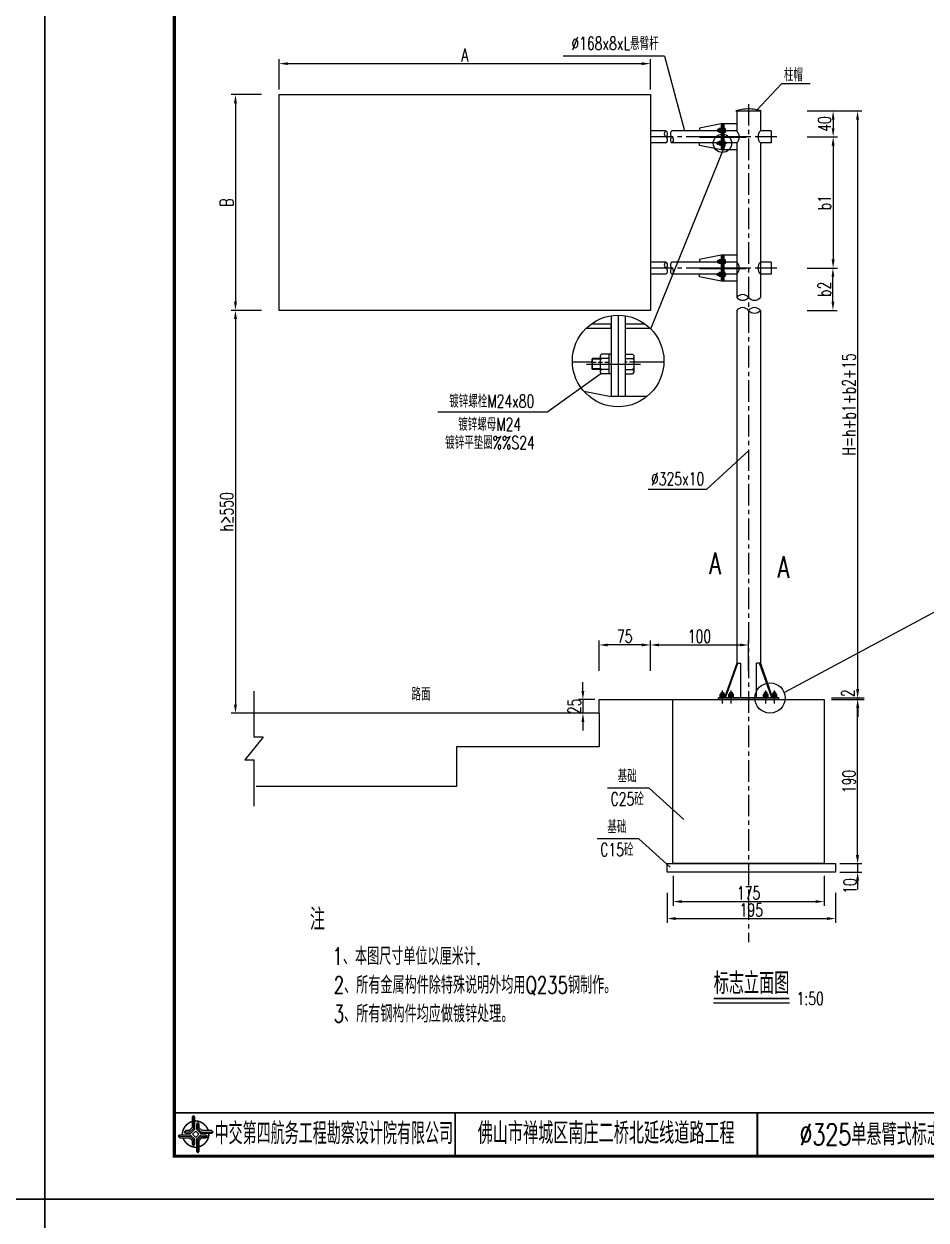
# Model space of a CAD drawing. Extents: x 4349 to 271026, y -15323 to -8945.
# Drawn here: x 4922.1 to 5131, y -11889.9 to -11612.7 of the extents above; entities that cross this region are included whole.
import ezdxf
from ezdxf.enums import TextEntityAlignment as Align

# ---------------------------------------------------------------- set-up
doc = ezdxf.new("R2010")
doc.units = 0
doc.header["$LTSCALE"] = 2
doc.header["$PDMODE"] = 32
doc.header["$PDSIZE"] = 0.3
doc.linetypes.add('CENTERX2', pattern=[4, 2.5, -0.5, 0.5, -0.5])
doc.linetypes.add('HIDDENX2', pattern=[0.75, 0.5, -0.25])
doc.layers.get('0').update_dxf_attribs({"linetype": 'CONTINUOUS'})
doc.layers.get('DEFPOINTS').update_dxf_attribs({"linetype": 'CONTINUOUS'})
for name, color, linetype in [('中线', 2, 'CENTERX2'), ('图框', 7, 'CONTINUOUS'), ('尺寸标注', 4, 'CONTINUOUS'), ('文字', 7, 'CONTINUOUS'), ('文字符号', 7, 'CONTINUOUS'), ('结构2', 7, 'CONTINUOUS'), ('结构3', 1, 'CONTINUOUS')]:
    doc.layers.add(name, color=color, linetype=linetype)
doc.styles.get("Standard").update_dxf_attribs({"font": 'simplex1.shx', "width": 0.7, "bigfont": 'hztxt.shx'})
doc.dimstyles.new('1：10', dxfattribs={"dimtxt": 3, "dimasz": 2, "dimexe": 1, "dimexo": 1, "dimgap": 0.5, "dimtad": 1, "dimrnd": 0.0095, "dimdsep": 46, "dimtxsty": 'Standard', "dimcen": 0.09, "dimclrd": 256, "dimclre": 256, "dimadec": 0, "dimazin": 0, "dimtfac": 1, "dimtix": 1, "dimtmove": 2, "dimatfit": 3, "dimfxl": 0, "dimtolj": 1, "dimtzin": 0, "dimarcsym": 0})
doc.dimstyles.new('比例：1：50（mm)', dxfattribs={"dimtxt": 3, "dimasz": 2, "dimexe": 1, "dimexo": 1, "dimgap": 0.5, "dimtad": 1, "dimlfac": 5, "dimrnd": 0.0095, "dimdsep": 46, "dimtxsty": 'Standard', "dimcen": 0.09, "dimclrd": 256, "dimclre": 256, "dimclrt": 256, "dimadec": 0, "dimazin": 0, "dimtfac": 1, "dimtix": 1, "dimtmove": 2, "dimatfit": 3, "dimfxl": 0, "dimtolj": 1, "dimtzin": 0, "dimarcsym": 0})

# ---------------------------------------------------------------- blocks, each defined once
blk = doc.blocks.new('series')
at = {"width": 0.75}
for tag, height, p in [('页码', 4, (-35, -19)), ('图名', 5, (-220, -282)), ('图号', 5, (-20, -282))]:
    blk.add_attdef(tag, text='', height=height, dxfattribs=at).set_placement(p, align=Align.MIDDLE_CENTER)
blk = doc.blocks.new('tb')
at = {"lineweight": -3}
h = blk.add_hatch(color=256, dxfattribs=at)
h.paths.add_polyline_path([(-1.23, -0.13), (-3.78, -0.14), (-4.14, -0.41), (-1.4, -0.44), (-0.56, -1.24), (-0.54, -2.62), (-0.27, -2.2), (-0.26, -1.06)])
h.paths.add_polyline_path([(0.13, -1.08), (0.14, -3.86), (0.41, -4.26), (0.44, -1.24), (1.25, -0.43), (2.66, -0.43), (2.26, -0.16), (1.07, -0.15)])
h.paths.add_polyline_path([(1.08, 0.3), (3.62, 0.3), (4.02, 0.56), (1.25, 0.57), (0.43, 1.39), (0.43, 2.8), (0.16, 2.41), (0.15, 1.24)])
h.paths.add_polyline_path([(-0.28, 1.21), (-0.28, 3.99), (-0.56, 4.39), (-0.57, 1.41), (-1.38, 0.6), (-2.74, 0.56), (-2.33, 0.3), (-1.2, 0.29)])
for p, q in [((-0.56, 4.39), (-0.57, 1.41)), ((0.43, 2.8), (0.43, 1.39)), ((-1.38, 0.6), (-2.74, 0.56)), ((-0.57, 1.41), (-1.38, 0.6)), ((0.43, 1.39), (1.25, 0.57)), ((1.25, 0.57), (4.02, 0.56)), ((-4.14, -0.41), (-1.4, -0.44)), ((-1.4, -0.44), (-0.56, -1.24)), ((-0.56, -1.24), (-0.54, -2.62)), ((0.41, -4.26), (0.44, -1.24)), ((0.44, -1.24), (1.25, -0.43)), ((1.25, -0.43), (2.66, -0.43))]:
    blk.add_line(p, q, dxfattribs=at)
at = {"lineweight": -3, "const_width": 0.35, "flags": 128}
for points in [[(-0.9, 3.02, 0.324167), (-3.16, -0.14)], [(2.88, 0.92, 0.324403), (-0.24, 3.15)], [(0.75, -2.86, 0.325418), (3.02, 0.26)], [(-2.98, -0.76, 0.322976), (0.14, -2.98)]]:
    blk.add_lwpolyline(points, format="xyb", dxfattribs=at)
at = {"lineweight": -3, "flags": 128}
for points in [[(-0.9, 3.99), (-0.9, 1.58), (-1.53, 0.91), (-2.34, 0.91), (-2.74, 0.56), (-2.33, 0.3), (-1.2, 0.29), (-0.28, 1.21), (-0.28, 3.99), (-0.56, 4.39)], [(3.62, 0.92), (1.43, 0.92), (0.77, 1.54), (0.77, 2.38), (0.43, 2.8), (0.16, 2.41), (0.15, 1.24), (1.08, 0.3), (3.62, 0.3), (4.02, 0.56)], [(-0.04, 0.77), (0.68, 0.04), (-0.04, -0.69), (-0.77, 0.05)], [(-3.73, -0.76), (-1.54, -0.76), (-0.89, -1.39), (-0.89, -2.21), (-0.54, -2.62), (-0.27, -2.2), (-0.26, -1.06), (-1.23, -0.13), (-3.78, -0.14), (-4.14, -0.41)], [(0.75, -3.85), (0.75, -1.43), (1.4, -0.78), (2.26, -0.78), (2.66, -0.43), (2.26, -0.16), (1.07, -0.15), (0.13, -1.08), (0.14, -3.86), (0.41, -4.26)]]:
    blk.add_lwpolyline(points, close=True, dxfattribs=at)
blk = doc.blocks.new('DIM')
at = {"color": 4}
blk.add_lwpolyline([(-1, -0.1, 0.2, 0, 0), (0, 0, 0, 0, 0)], format="xyseb", dxfattribs=at)
blk = doc.blocks.new('*D652')
at = {"layer": 'DEFPOINTS', "color": 0, "linetype": 'Continuous'}
for p in [(4982.22, -11679.1), (4971.08, -11772.44), (4982.22, -11772.44)]:
    blk.add_point(p, dxfattribs=at)
at = {"layer": '尺寸标注', "linetype": 'Continuous', "lineweight": -2}
for p, q in [((4977.08, -11679.1), (4970.08, -11679.1)), ((4971.08, -11681.1), (4971.08, -11770.44)), ((4977.08, -11772.44), (4970.08, -11772.44))]:
    blk.add_line(p, q, dxfattribs=at)
at = {"layer": '尺寸标注', "linetype": 'Continuous'}
for points in [[(4970.75, -11681.1), (4971.42, -11681.1), (4971.08, -11679.1)], [(4970.75, -11770.44), (4971.42, -11770.44), (4971.08, -11772.44)]]:
    blk.add_solid(points, dxfattribs=at)
at = {"layer": '尺寸标注', "linetype": 'Continuous', "insert": (4969.08, -11725.77), "char_height": 3, "attachment_point": 5, "rotation": 90}
blk.add_mtext('\\A1;h≥550', dxfattribs=at)
blk = doc.blocks.new('*D653')
at = {"layer": 'DEFPOINTS', "color": 0, "linetype": 'Continuous'}
for p in [(5092.63, -11632.9), (5096.45, -11638.9), (5109.48, -11638.9)]:
    blk.add_point(p, dxfattribs=at)
at = {"layer": '尺寸标注', "linetype": 'Continuous', "lineweight": -2}
for p, q in [((5103.48, -11632.9), (5110.48, -11632.9)), ((5109.48, -11634.9), (5109.48, -11636.9)), ((5103.48, -11638.9), (5110.48, -11638.9))]:
    blk.add_line(p, q, dxfattribs=at)
at = {"layer": '尺寸标注', "linetype": 'Continuous'}
for points in [[(5109.14, -11634.9), (5109.81, -11634.9), (5109.48, -11632.9)], [(5109.14, -11636.9), (5109.81, -11636.9), (5109.48, -11638.9)]]:
    blk.add_solid(points, dxfattribs=at)
at = {"layer": '尺寸标注', "linetype": 'Continuous', "insert": (5107.48, -11635.9), "char_height": 3, "attachment_point": 5, "rotation": 90}
blk.add_mtext('\\A1;40', dxfattribs=at)
blk = doc.blocks.new('*D654')
at = {"layer": 'DEFPOINTS', "color": 0, "linetype": 'Continuous'}
for p in [(5092.83, -11632.9), (5096.9, -11768.85), (5115.13, -11768.85)]:
    blk.add_point(p, dxfattribs=at)
at = {"layer": '尺寸标注', "linetype": 'Continuous', "lineweight": -2}
for p, q in [((5109.13, -11632.9), (5116.13, -11632.9)), ((5115.13, -11634.9), (5115.13, -11766.85)), ((5109.13, -11768.85), (5116.13, -11768.85))]:
    blk.add_line(p, q, dxfattribs=at)
at = {"layer": '尺寸标注', "linetype": 'Continuous'}
for points in [[(5114.8, -11634.9), (5115.47, -11634.9), (5115.13, -11632.9)], [(5114.8, -11766.85), (5115.47, -11766.85), (5115.13, -11768.85)]]:
    blk.add_solid(points, dxfattribs=at)
at = {"layer": '尺寸标注', "linetype": 'Continuous', "insert": (5113.13, -11700.87), "char_height": 3, "attachment_point": 5, "rotation": 90}
blk.add_mtext('\\A1;H=h+b1+b2+15', dxfattribs=at)
blk = doc.blocks.new('*D655')
at = {"layer": 'DEFPOINTS', "color": 0, "linetype": 'Continuous'}
for p in [(5107.4, -11769.25), (5115.13, -11769.25), (5110.03, -11807.25)]:
    blk.add_point(p, dxfattribs=at)
at = {"layer": '尺寸标注', "linetype": 'Continuous', "lineweight": -2}
for p, q in [((5109.13, -11769.25), (5116.13, -11769.25)), ((5115.13, -11805.25), (5115.13, -11771.25)), ((5111.03, -11807.25), (5116.13, -11807.25))]:
    blk.add_line(p, q, dxfattribs=at)
at = {"layer": '尺寸标注', "linetype": 'Continuous'}
for points in [[(5114.8, -11771.25), (5115.47, -11771.25), (5115.13, -11769.25)], [(5114.8, -11805.25), (5115.47, -11805.25), (5115.13, -11807.25)]]:
    blk.add_solid(points, dxfattribs=at)
at = {"layer": '尺寸标注', "linetype": 'Continuous', "insert": (5113.13, -11788.25), "char_height": 3, "attachment_point": 5, "rotation": 90}
blk.add_mtext('\\A1;190', dxfattribs=at)
blk = doc.blocks.new('*D656')
at = {"layer": 'DEFPOINTS', "color": 0, "linetype": 'Continuous'}
for p in [(5110.03, -11807.25), (5110.03, -11809.25), (5115.15, -11809.25)]:
    blk.add_point(p, dxfattribs=at)
at = {"layer": '尺寸标注', "linetype": 'Continuous', "lineweight": -2}
for p, q in [((5115.15, -11805.25), (5115.15, -11803.25)), ((5111.03, -11807.25), (5116.15, -11807.25)), ((5115.15, -11807.25), (5115.15, -11809.25)), ((5111.03, -11809.25), (5116.15, -11809.25)), ((5115.15, -11811.25), (5115.15, -11813.25))]:
    blk.add_line(p, q, dxfattribs=at)
at = {"layer": '尺寸标注', "linetype": 'Continuous'}
for points in [[(5114.81, -11805.25), (5115.48, -11805.25), (5115.15, -11807.25)], [(5114.81, -11811.25), (5115.48, -11811.25), (5115.15, -11809.25)]]:
    blk.add_solid(points, dxfattribs=at)
at = {"layer": '尺寸标注', "linetype": 'Continuous', "insert": (5113.37, -11812.44), "char_height": 3, "attachment_point": 5, "rotation": 90}
blk.add_mtext('\\A1;10', dxfattribs=at)
blk = doc.blocks.new('*D657')
at = {"layer": 'DEFPOINTS', "color": 0, "linetype": 'Continuous'}
for p in [(5072.4, -11807.25), (5107.4, -11807.25), (5107.4, -11816.06)]:
    blk.add_point(p, dxfattribs=at)
at = {"layer": '尺寸标注', "linetype": 'Continuous', "lineweight": -2}
for p, q in [((5072.4, -11810.06), (5072.4, -11817.06)), ((5107.4, -11810.06), (5107.4, -11817.06)), ((5074.4, -11816.06), (5105.4, -11816.06))]:
    blk.add_line(p, q, dxfattribs=at)
at = {"layer": '尺寸标注', "linetype": 'Continuous'}
for points in [[(5074.4, -11815.72), (5074.4, -11816.39), (5072.4, -11816.06)], [(5105.4, -11815.72), (5105.4, -11816.39), (5107.4, -11816.06)]]:
    blk.add_solid(points, dxfattribs=at)
at = {"layer": '尺寸标注', "linetype": 'Continuous', "insert": (5089.9, -11814.06), "char_height": 3, "attachment_point": 5}
blk.add_mtext('\\A1;175', dxfattribs=at)
blk = doc.blocks.new('*D658')
at = {"layer": 'DEFPOINTS', "color": 0, "linetype": 'Continuous'}
for p in [(5071.03, -11809.25), (5110.03, -11809.25), (5110.03, -11820)]:
    blk.add_point(p, dxfattribs=at)
at = {"layer": '尺寸标注', "linetype": 'Continuous', "lineweight": -2}
for p, q in [((5071.03, -11814), (5071.03, -11821)), ((5110.03, -11814), (5110.03, -11821)), ((5073.03, -11820), (5108.03, -11820))]:
    blk.add_line(p, q, dxfattribs=at)
at = {"layer": '尺寸标注', "linetype": 'Continuous'}
for points in [[(5073.03, -11819.66), (5073.03, -11820.33), (5071.03, -11820)], [(5108.03, -11819.66), (5108.03, -11820.33), (5110.03, -11820)]]:
    blk.add_solid(points, dxfattribs=at)
at = {"layer": '尺寸标注', "linetype": 'Continuous', "insert": (5090.53, -11818), "char_height": 3, "attachment_point": 5}
blk.add_mtext('\\A1;195', dxfattribs=at)
blk = doc.blocks.new('*D598')
at = {"layer": 'DEFPOINTS', "color": 0, "linetype": 'Continuous'}
for p in [(4981.17, -11629.1), (4971.08, -11679.1), (4981.17, -11679.1)]:
    blk.add_point(p, dxfattribs=at)
at = {"layer": '尺寸标注', "linetype": 'Continuous', "lineweight": -2}
for p, q in [((4977.08, -11629.1), (4970.08, -11629.1)), ((4971.08, -11631.1), (4971.08, -11677.1)), ((4977.08, -11679.1), (4970.08, -11679.1))]:
    blk.add_line(p, q, dxfattribs=at)
at = {"layer": '尺寸标注', "linetype": 'Continuous'}
for points in [[(4970.75, -11631.1), (4971.42, -11631.1), (4971.08, -11629.1)], [(4970.75, -11677.1), (4971.42, -11677.1), (4971.08, -11679.1)]]:
    blk.add_solid(points, dxfattribs=at)
at = {"layer": '尺寸标注', "color": 0, "linetype": 'Continuous', "insert": (4969.08, -11654.1), "char_height": 3, "attachment_point": 5, "rotation": 90}
blk.add_mtext('\\A1;B', dxfattribs=at)
blk = doc.blocks.new('*D599')
at = {"layer": 'DEFPOINTS', "color": 0, "linetype": 'Continuous'}
for p in [(5067.17, -11621.93), (4981.17, -11629.1), (5067.17, -11629.1)]:
    blk.add_point(p, dxfattribs=at)
at = {"layer": '尺寸标注', "linetype": 'Continuous', "lineweight": -2}
for p, q in [((4981.17, -11627.93), (4981.17, -11620.93)), ((4983.17, -11621.93), (5065.17, -11621.93)), ((5067.17, -11627.93), (5067.17, -11620.93))]:
    blk.add_line(p, q, dxfattribs=at)
at = {"layer": '尺寸标注', "linetype": 'Continuous'}
for points in [[(4983.17, -11621.6), (4983.17, -11622.26), (4981.17, -11621.93)], [(5065.17, -11621.6), (5065.17, -11622.26), (5067.17, -11621.93)]]:
    blk.add_solid(points, dxfattribs=at)
at = {"layer": '尺寸标注', "color": 0, "linetype": 'Continuous', "insert": (5024.17, -11619.93), "char_height": 3, "attachment_point": 5}
blk.add_mtext('\\A1;A', dxfattribs=at)
blk = doc.blocks.new('*D600')
at = {"layer": 'DEFPOINTS', "color": 0, "linetype": 'Continuous'}
for p in [(5095.13, -11669.3), (5109.43, -11669.3), (5067.17, -11679.1)]:
    blk.add_point(p, dxfattribs=at)
at = {"layer": '尺寸标注', "linetype": 'Continuous', "lineweight": -2}
for p, q in [((5103.43, -11669.3), (5110.43, -11669.3)), ((5109.43, -11677.1), (5109.43, -11671.3)), ((5103.43, -11679.1), (5110.43, -11679.1))]:
    blk.add_line(p, q, dxfattribs=at)
at = {"layer": '尺寸标注', "linetype": 'Continuous'}
for points in [[(5109.1, -11671.3), (5109.76, -11671.3), (5109.43, -11669.3)], [(5109.1, -11677.1), (5109.76, -11677.1), (5109.43, -11679.1)]]:
    blk.add_solid(points, dxfattribs=at)
at = {"layer": '尺寸标注', "color": 0, "linetype": 'Continuous', "insert": (5107.43, -11674.2), "char_height": 3, "attachment_point": 5, "rotation": 90}
blk.add_mtext('\\A1;b2', dxfattribs=at)
blk = doc.blocks.new('*D601')
at = {"layer": 'DEFPOINTS', "color": 0, "linetype": 'Continuous'}
for p in [(5096.45, -11638.9), (5096.45, -11669.3), (5109.48, -11669.3)]:
    blk.add_point(p, dxfattribs=at)
at = {"layer": '尺寸标注', "linetype": 'Continuous', "lineweight": -2}
for p, q in [((5103.48, -11638.9), (5110.48, -11638.9)), ((5109.48, -11640.9), (5109.48, -11667.3)), ((5103.48, -11669.3), (5110.48, -11669.3))]:
    blk.add_line(p, q, dxfattribs=at)
at = {"layer": '尺寸标注', "linetype": 'Continuous'}
for points in [[(5109.14, -11640.9), (5109.81, -11640.9), (5109.48, -11638.9)], [(5109.14, -11667.3), (5109.81, -11667.3), (5109.48, -11669.3)]]:
    blk.add_solid(points, dxfattribs=at)
at = {"layer": '尺寸标注', "color": 0, "linetype": 'Continuous', "insert": (5107.48, -11654.1), "char_height": 3, "attachment_point": 5, "rotation": 90}
blk.add_mtext('\\A1;b1', dxfattribs=at)
blk = doc.blocks.new('*D602')
at = {"layer": 'DEFPOINTS', "color": 0, "linetype": 'Continuous'}
for p in [(5089.9, -11756.61), (5067.17, -11769.25), (5089.9, -11769.25)]:
    blk.add_point(p, dxfattribs=at)
at = {"layer": '尺寸标注', "linetype": 'Continuous', "lineweight": -2}
for p, q in [((5067.17, -11762.61), (5067.17, -11755.61)), ((5089.9, -11762.61), (5089.9, -11755.61)), ((5069.17, -11756.61), (5087.9, -11756.61))]:
    blk.add_line(p, q, dxfattribs=at)
at = {"layer": '尺寸标注', "linetype": 'Continuous'}
for points in [[(5069.17, -11756.28), (5069.17, -11756.94), (5067.17, -11756.61)], [(5087.9, -11756.28), (5087.9, -11756.94), (5089.9, -11756.61)]]:
    blk.add_solid(points, dxfattribs=at)
at = {"layer": '尺寸标注', "color": 0, "linetype": 'Continuous', "insert": (5078.53, -11754.61), "char_height": 3, "attachment_point": 5}
blk.add_mtext('\\A1;100', dxfattribs=at)
blk = doc.blocks.new('*D603')
at = {"layer": 'DEFPOINTS', "color": 0, "linetype": 'Continuous'}
for p in [(5055.28, -11756.61), (5055.28, -11769.25), (5067.17, -11769.25)]:
    blk.add_point(p, dxfattribs=at)
at = {"layer": '尺寸标注', "linetype": 'Continuous', "lineweight": -2}
for p, q in [((5055.28, -11762.61), (5055.28, -11755.61)), ((5067.17, -11762.61), (5067.17, -11755.61)), ((5065.17, -11756.61), (5057.28, -11756.61))]:
    blk.add_line(p, q, dxfattribs=at)
at = {"layer": '尺寸标注', "linetype": 'Continuous'}
for points in [[(5057.28, -11756.28), (5057.28, -11756.94), (5055.28, -11756.61)], [(5065.17, -11756.28), (5065.17, -11756.94), (5067.17, -11756.61)]]:
    blk.add_solid(points, dxfattribs=at)
at = {"layer": '尺寸标注', "color": 0, "linetype": 'Continuous', "insert": (5061.22, -11754.61), "char_height": 3, "attachment_point": 5}
blk.add_mtext('\\A1;75', dxfattribs=at)
blk = doc.blocks.new('*D669')
at = {"layer": 'DEFPOINTS', "color": 0, "linetype": 'Continuous'}
for p in [(5109.13, -11768.85), (5109.13, -11769.25), (5115.17, -11768.85)]:
    blk.add_point(p, dxfattribs=at)
at = {"layer": '尺寸标注', "linetype": 'Continuous', "lineweight": -2}
for p, q in [((5115.17, -11766.85), (5115.17, -11764.85)), ((5110.13, -11768.85), (5116.17, -11768.85)), ((5110.13, -11769.25), (5116.17, -11769.25)), ((5115.17, -11769.25), (5115.17, -11768.85)), ((5115.17, -11771.25), (5115.17, -11773.25))]:
    blk.add_line(p, q, dxfattribs=at)
at = {"layer": '尺寸标注', "linetype": 'Continuous'}
for points in [[(5114.83, -11766.85), (5115.5, -11766.85), (5115.17, -11768.85)], [(5114.83, -11771.25), (5115.5, -11771.25), (5115.17, -11769.25)]]:
    blk.add_solid(points, dxfattribs=at)
at = {"layer": '尺寸标注', "color": 0, "linetype": 'Continuous', "insert": (5112.89, -11767.79), "char_height": 3, "attachment_point": 5, "rotation": 90}
blk.add_mtext('\\A1;2', dxfattribs=at)
blk = doc.blocks.new('*D670')
at = {"layer": 'DEFPOINTS', "color": 0, "linetype": 'Continuous'}
for p in [(5055.28, -11769.25), (5051.54, -11772.44), (5055.28, -11772.44)]:
    blk.add_point(p, dxfattribs=at)
at = {"layer": '尺寸标注', "linetype": 'Continuous', "lineweight": -2}
for p, q in [((5051.54, -11767.25), (5051.54, -11765.25)), ((5054.28, -11769.25), (5050.54, -11769.25)), ((5051.54, -11769.25), (5051.54, -11772.44)), ((5054.28, -11772.44), (5050.54, -11772.44)), ((5051.54, -11774.44), (5051.54, -11776.44))]:
    blk.add_line(p, q, dxfattribs=at)
at = {"layer": '尺寸标注', "linetype": 'Continuous'}
for points in [[(5051.2, -11767.25), (5051.87, -11767.25), (5051.54, -11769.25)], [(5051.2, -11774.44), (5051.87, -11774.44), (5051.54, -11772.44)]]:
    blk.add_solid(points, dxfattribs=at)
at = {"layer": '尺寸标注', "color": 0, "linetype": 'Continuous', "insert": (5049.54, -11770.84), "char_height": 3, "attachment_point": 5, "rotation": 90}
blk.add_mtext('\\A1;25', dxfattribs=at)
blk = doc.blocks.new('12345')
at = {"layer": '图框'}
blk.add_lwpolyline([(4926.93, -9362.88), (4926.93, -9065.88), (4506.93, -9065.88), (4506.93, -9362.88)], close=True, dxfattribs=at)
blk = doc.blocks.new('123456')
at = {"layer": '图框', "linetype": 'Continuous'}
blk.add_blockref('12345', (0, -2522.15), dxfattribs=at)

msp = doc.modelspace()

# ---------------------------------------------------------------- linework, layer by layer
for p, q in [((5083.35583, -11768.84554), (5083.35583, -11768.00554)), ((5084.43583, -11768.36554), (5083.35583, -11768.36554)), ((5083.59583, -11768.72554), (5083.59583, -11767.64554)), ((5084.19583, -11768.72554), (5084.19583, -11767.64554)), ((5084.43583, -11768.84554), (5084.43583, -11768.00554)), ((5085.35583, -11768.84554), (5085.35583, -11768.00554)), ((5086.43583, -11768.36554), (5085.35583, -11768.36554)), ((5085.59583, -11768.72554), (5085.59583, -11767.64554)), ((5086.19583, -11768.72554), (5086.19583, -11767.64554)), ((5086.43583, -11768.84554), (5086.43583, -11768.00554)), ((5093.35583, -11768.84554), (5093.35583, -11768.00554)), ((5093.35583, -11768.36554), (5094.43583, -11768.36554)), ((5093.59583, -11768.72554), (5093.59583, -11767.64554)), ((5094.19583, -11768.72554), (5094.19583, -11767.64554)), ((5094.43583, -11768.84554), (5094.43583, -11768.00554)), ((5095.35583, -11768.84554), (5095.35583, -11768.00554)), ((5095.35583, -11768.36554), (5096.43583, -11768.36554)), ((5095.59583, -11768.72554), (5095.59583, -11767.64554)), ((5096.19583, -11768.72554), (5096.19583, -11767.64554)), ((5096.43583, -11768.84554), (5096.43583, -11768.00554))]:
    msp.add_line(p, q)
at = {"layer": '中线'}
for p, q in [((5089.89583, -11631.29861), (5089.89583, -11825.48125)), ((5096.44583, -11638.89899), (5067.16583, -11638.89899)), ((5082.47817, -11637.41122), (5084.81461, -11637.41122)), ((5082.47817, -11637.41122), (5084.81461, -11637.41122)), ((5082.47817, -11640.38675), (5084.81461, -11640.38675)), ((5082.47817, -11640.38675), (5084.81461, -11640.38675)), ((5096.44583, -11669.29899), (5067.16583, -11669.29899)), ((5082.47817, -11667.81122), (5084.81461, -11667.81122)), ((5082.47817, -11670.78675), (5084.81461, -11670.78675)), ((5083.89583, -11770.19451), (5083.89583, -11767.14629)), ((5085.89583, -11770.19451), (5085.89583, -11767.14629)), ((5093.89583, -11770.19451), (5093.89583, -11767.14629)), ((5095.89583, -11770.19451), (5095.89583, -11767.14629))]:
    msp.add_line(p, q, dxfattribs=at)
at = {"layer": '图框'}
for points, const_width in [([(5336.92857, -11598.02657), (4956.92857, -11598.02657), (4956.92858, -11875.02657), (5336.92858, -11875.02657), (5336.92857, -11598.02657)], 0.7), ([(4956.92858, -11865.02657), (5336.92858, -11865.02657)], 0.4), ([(5021.92858, -11865.02657), (5021.92858, -11875.02657)], 0.4), ([(5091.92858, -11875.02657), (5091.92858, -11865.02657)], 0.4)]:
    msp.add_lwpolyline(points, dxfattribs=dict(at, const_width=const_width))
at = {"layer": '尺寸标注'}
for p, q in [((5113.62108, -11768.84554), (5116.6476, -11768.84554)), ((5113.62108, -11769.24554), (5116.6476, -11769.24554)), ((5115.1476, -11769.24554), (5115.1476, -11768.84554)), ((5116.12108, -11768.84554), (5116.6476, -11768.84554)), ((5115.1476, -11771.24554), (5115.1476, -11773.24554)), ((5064.4879, -11801.52257), (5071.77782, -11808.12326)), ((5115.1476, -11805.24554), (5115.1476, -11803.24554))]:
    msp.add_line(p, q, dxfattribs=at)
for centre, radius in [((5083.84583, -11640.38675), 2.11998), ((5094.85766, -11768.89878), 3.5)]:
    msp.add_circle(centre, radius, dxfattribs=at)
at = {"layer": '尺寸标注', "linetype": 'ByBlock'}
for centre, start, end in [((5088.53083, -11677.21548), 39.372349, 140.627651), ((5088.53083, -11674.97524), 219.372349, 320.627651), ((5091.26083, -11674.97524), 219.372349, 320.627651), ((5088.53083, -11680.21548), 39.372349, 140.627651), ((5091.26083, -11680.21548), 39.372349, 140.627651), ((5091.26083, -11677.97524), 219.372349, 320.627651)]:
    msp.add_arc(centre, 1.76576, start, end, dxfattribs=at)
at = {"layer": '文字'}
for p, q in [((5064.4879, -11801.52257), (5054.82418, -11801.52257)), ((5081.78809, -11839.51789), (5099.37182, -11839.51789))]:
    msp.add_line(p, q, dxfattribs=at)
for points in [[(5079.72719, -11738.52971, 0, 0.7, 0), (5079.72719, -11736.52971, 0, 0, 0), (5079.72719, -11734.02971, 0, 0, 0), (5084.52401, -11734.02971, 0, 0, 0)], [(5100.46629, -11738.52971, 0, 0.7, 0), (5100.46629, -11736.52971, 0, 0, 0), (5100.46629, -11734.02971, 0, 0, 0), (5095.66947, -11734.02971, 0, 0, 0)]]:
    msp.add_lwpolyline(points, format="xyseb", dxfattribs=at)
at = {"layer": '文字', "const_width": 0.4}
msp.add_lwpolyline([(5081.78809, -11838.51789), (5099.37182, -11838.51789)], dxfattribs=at)
at = {"layer": '文字符号'}
for p, q in [((5070.39624, -11620.18033), (5046.97308, -11620.18033)), ((5070.39624, -11620.18033), (5075.04099, -11637.49899)), ((5097.52857, -11626.58047), (5091.72121, -11632.76877)), ((5104.15195, -11626.58047), (5097.52857, -11626.58047)), ((5043.18293, -11702.69505), (5055.68228, -11693.68488)), ((5043.18293, -11702.69505), (5017.91192, -11702.69505)), ((5080.1666, -11720.60375), (5089.89583, -11711.6052)), ((5080.1666, -11720.60375), (5066.66938, -11720.60375)), ((5098.11598, -11767.62076), (5135.76415, -11747.48568)), ((5066.89124, -11789.76069), (5057.22753, -11789.76069)), ((5066.89124, -11789.76069), (5074.89169, -11797.04703))]:
    msp.add_line(p, q, dxfattribs=at)
at = {"layer": '结构2'}
for p, q in [((5083.42583, -11637.16122), (5082.72583, -11637.16122)), ((5082.72583, -11637.16122), (5082.72583, -11637.66122)), ((5083.42583, -11637.16122), (5082.72583, -11637.16122)), ((5082.72583, -11637.16122), (5082.72583, -11637.66122)), ((5083.42583, -11637.66122), (5082.72583, -11637.66122)), ((5083.42583, -11637.66122), (5082.72583, -11637.66122)), ((5083.52583, -11636.96122), (5083.12583, -11636.96122)), ((5083.12583, -11637.86122), (5083.12583, -11636.96122)), ((5083.52583, -11636.96122), (5083.12583, -11636.96122)), ((5083.12583, -11637.86122), (5083.12583, -11636.96122)), ((5083.52583, -11637.86122), (5083.12583, -11637.86122)), ((5083.52583, -11637.86122), (5083.12583, -11637.86122)), ((5083.42583, -11637.86122), (5083.42583, -11636.96122)), ((5083.42583, -11637.86122), (5083.42583, -11636.96122)), ((5083.52583, -11636.96122), (5083.52583, -11637.86122)), ((5083.52583, -11636.96122), (5083.52583, -11637.86122)), ((5083.52583, -11638.99899), (5083.52583, -11638.79899)), ((5083.52583, -11638.99899), (5083.52583, -11638.79899)), ((5084.16583, -11637.86122), (5084.16583, -11636.96122)), ((5084.46583, -11636.96122), (5084.16583, -11636.96122)), ((5084.16583, -11637.86122), (5084.16583, -11636.96122)), ((5084.46583, -11636.96122), (5084.16583, -11636.96122)), ((5084.16583, -11637.16122), (5084.46583, -11637.16122)), ((5084.16583, -11637.16122), (5084.46583, -11637.16122)), ((5084.16583, -11637.66122), (5084.46583, -11637.66122)), ((5084.16583, -11637.66122), (5084.46583, -11637.66122)), ((5084.46583, -11637.86122), (5084.16583, -11637.86122)), ((5084.46583, -11637.86122), (5084.16583, -11637.86122)), ((5084.46583, -11636.96122), (5084.46583, -11637.86122)), ((5084.46583, -11636.96122), (5084.46583, -11637.86122)), ((5067.24148, -11683.37311), (5084.46583, -11640.83675)), ((5082.72583, -11640.63675), (5082.72583, -11640.13675)), ((5083.42583, -11640.13675), (5082.72583, -11640.13675)), ((5082.72583, -11640.63675), (5082.72583, -11640.13675)), ((5083.42583, -11640.13675), (5082.72583, -11640.13675)), ((5083.42583, -11640.63675), (5082.72583, -11640.63675)), ((5083.42583, -11640.63675), (5082.72583, -11640.63675)), ((5083.12583, -11639.93675), (5083.12583, -11640.83675)), ((5083.52583, -11639.93675), (5083.12583, -11639.93675)), ((5083.12583, -11639.93675), (5083.12583, -11640.83675)), ((5083.52583, -11639.93675), (5083.12583, -11639.93675)), ((5083.52583, -11640.83675), (5083.12583, -11640.83675)), ((5083.52583, -11640.83675), (5083.12583, -11640.83675)), ((5083.42583, -11639.93675), (5083.42583, -11640.83675)), ((5083.42583, -11639.93675), (5083.42583, -11640.83675)), ((5083.52583, -11640.83675), (5083.52583, -11639.93675)), ((5083.52583, -11640.83675), (5083.52583, -11639.93675)), ((5084.46583, -11639.93675), (5084.16583, -11639.93675)), ((5084.16583, -11639.93675), (5084.16583, -11640.83675)), ((5084.46583, -11639.93675), (5084.16583, -11639.93675)), ((5084.16583, -11639.93675), (5084.16583, -11640.83675)), ((5084.16583, -11640.13675), (5084.46583, -11640.13675)), ((5084.16583, -11640.13675), (5084.46583, -11640.13675)), ((5084.16583, -11640.63675), (5084.46583, -11640.63675)), ((5084.16583, -11640.63675), (5084.46583, -11640.63675)), ((5084.46583, -11640.83675), (5084.16583, -11640.83675)), ((5084.46583, -11640.83675), (5084.16583, -11640.83675)), ((5084.46583, -11640.83675), (5084.46583, -11639.93675)), ((5084.46583, -11640.83675), (5084.46583, -11639.93675)), ((5082.72583, -11667.56122), (5082.72583, -11668.06122)), ((5083.42583, -11667.56122), (5082.72583, -11667.56122)), ((5083.42583, -11668.06122), (5082.72583, -11668.06122)), ((5083.12583, -11668.26122), (5083.12583, -11667.36122)), ((5083.52583, -11667.36122), (5083.12583, -11667.36122)), ((5083.52583, -11668.26122), (5083.12583, -11668.26122)), ((5083.42583, -11668.26122), (5083.42583, -11667.36122)), ((5083.52583, -11667.36122), (5083.52583, -11668.26122)), ((5083.52583, -11669.39899), (5083.52583, -11669.19899)), ((5084.46583, -11667.36122), (5084.16583, -11667.36122)), ((5084.16583, -11668.26122), (5084.16583, -11667.36122)), ((5084.16583, -11667.56122), (5084.46583, -11667.56122)), ((5084.16583, -11668.06122), (5084.46583, -11668.06122)), ((5084.46583, -11668.26122), (5084.16583, -11668.26122)), ((5084.46583, -11667.36122), (5084.46583, -11668.26122)), ((5083.42583, -11670.53675), (5082.72583, -11670.53675)), ((5082.72583, -11671.03675), (5082.72583, -11670.53675)), ((5083.42583, -11671.03675), (5082.72583, -11671.03675)), ((5083.52583, -11670.33675), (5083.12583, -11670.33675)), ((5083.12583, -11670.33675), (5083.12583, -11671.23675)), ((5083.52583, -11671.23675), (5083.12583, -11671.23675)), ((5083.42583, -11670.33675), (5083.42583, -11671.23675)), ((5083.52583, -11671.23675), (5083.52583, -11670.33675)), ((5084.16583, -11670.33675), (5084.16583, -11671.23675)), ((5084.46583, -11670.33675), (5084.16583, -11670.33675)), ((5084.16583, -11670.53675), (5084.46583, -11670.53675)), ((5084.16583, -11671.03675), (5084.46583, -11671.03675)), ((5084.46583, -11671.23675), (5084.16583, -11671.23675)), ((5084.46583, -11671.23675), (5084.46583, -11670.33675)), ((5058.09441, -11680.33775), (5058.09441, -11699.08392)), ((5059.69441, -11680.2163), (5059.69441, -11699.08392)), ((5059.69441, -11680.2163), (5059.69441, -11699.08392)), ((5061.29441, -11680.33775), (5061.29441, -11699.08392)), ((5052.33872, -11683.18392), (5058.09441, -11683.18392)), ((5053.54286, -11682.18392), (5058.09441, -11682.18392)), ((5058.09441, -11683.18392), (5058.09441, -11682.18392)), ((5058.09441, -11683.18392), (5058.09441, -11682.18392)), ((5061.29441, -11682.18392), (5065.84596, -11682.18392)), ((5061.29441, -11683.18392), (5067.05009, -11683.18392)), ((5053.59615, -11691.08392), (5049.0979, -11691.08392)), ((5052.34232, -11691.52275), (5064.86375, -11691.52275)), ((5070.29092, -11691.08392), (5063.29441, -11691.08392)), ((5051.73015, -11697.81107), (5058.09441, -11699.08392)), ((5059.69441, -11699.08392), (5058.09441, -11699.08392)), ((5066.32784, -11699.08392), (5059.69441, -11699.08392)), ((4975.38343, -11777.93914), (4975.38343, -11767.28482)), ((5055.27802, -11772.43887), (5055.27802, -11769.24554)), ((5055.27802, -11769.24554), (5082.52088, -11769.24554)), ((5084.43583, -11768.00554), (5083.35583, -11768.00554)), ((5084.43583, -11768.72554), (5083.35583, -11768.72554)), ((5083.59583, -11767.64554), (5084.19583, -11767.64554)), ((5086.43583, -11768.00554), (5085.35583, -11768.00554)), ((5086.43583, -11768.72554), (5085.35583, -11768.72554)), ((5085.59583, -11767.64554), (5086.19583, -11767.64554)), ((5093.35583, -11768.00554), (5094.43583, -11768.00554)), ((5093.35583, -11768.72554), (5094.43583, -11768.72554)), ((5094.19583, -11767.64554), (5093.59583, -11767.64554)), ((5095.35583, -11768.00554), (5096.43583, -11768.00554)), ((5095.35583, -11768.72554), (5096.43583, -11768.72554)), ((5096.19583, -11767.64554), (5095.59583, -11767.64554)), ((4977.51918, -11777.93914), (4973.24768, -11783.25799)), ((4977.51918, -11777.93914), (4975.38343, -11777.93914)), ((4973.24768, -11783.25799), (4975.38343, -11783.25799)), ((4975.38343, -11793.96909), (4975.38343, -11783.25799))]:
    msp.add_line(p, q, dxfattribs=at)
at = {"layer": '结构2', "linetype": 'HIDDENX2'}
for p, q in [((5053.59615, -11691.08392), (5058.09441, -11691.08392)), ((5063.29441, -11691.08392), (5061.29441, -11691.08392))]:
    msp.add_line(p, q, dxfattribs=at)
at = {"layer": '结构2'}
for points in [[(5072.39583, -11769.24554), (5107.39583, -11769.24554), (5107.39583, -11807.24554), (5072.39583, -11807.24554)], [(5071.03069, -11807.24554), (5110.03069, -11807.24554), (5110.03069, -11809.24554), (5071.03069, -11809.24554)]]:
    msp.add_lwpolyline(points, close=True, dxfattribs=at)
msp.add_circle((5059.69441, -11690.81619), 10.59989, dxfattribs=at)
for centre, start, end in [((5071.2359, -11638.19899), 124.1039905, 235.8960095), ((5070.28789, -11638.19899), 304.1039905, 55.8960095), ((5070.28789, -11639.59899), 304.1039905, 55.8960095), ((5072.63368, -11638.19899), 124.1039905, 235.8960095), ((5072.63368, -11639.59899), 124.1039905, 235.8960095), ((5071.68567, -11639.59899), 304.1039905, 55.8960095), ((5071.2359, -11668.59899), 124.1039905, 235.8960095), ((5070.28789, -11668.59899), 304.1039905, 55.8960095), ((5070.28789, -11669.99899), 304.1039905, 55.8960095), ((5072.63368, -11668.59899), 124.1039905, 235.8960095), ((5072.63368, -11669.99899), 124.1039905, 235.8960095), ((5071.68567, -11669.99899), 304.1039905, 55.8960095)]:
    msp.add_arc(centre, 0.84539, start, end, dxfattribs=at)
at = {"layer": '结构3'}
for p, q in [((5087.16583, -11632.89899), (5087.16583, -11637.49899)), ((5092.62583, -11632.89899), (5092.62583, -11637.49899)), ((5083.52583, -11635.89899), (5078.52583, -11636.89899)), ((5083.52583, -11635.89899), (5078.52583, -11636.89899)), ((5083.52583, -11635.89899), (5083.52583, -11641.89899)), ((5087.16583, -11635.89899), (5083.52583, -11635.89899)), ((5083.52583, -11635.89899), (5083.52583, -11641.89899)), ((5087.16583, -11635.89899), (5083.52583, -11635.89899)), ((5083.84583, -11635.89899), (5083.84583, -11641.89899)), ((5083.84583, -11635.89899), (5083.84583, -11641.89899)), ((5084.16583, -11635.89899), (5084.16583, -11641.89899)), ((5084.16583, -11635.89899), (5084.16583, -11641.89899)), ((5070.76189, -11637.49899), (5067.16583, -11637.49899)), ((5083.52583, -11637.49899), (5072.15968, -11637.49899)), ((5078.52583, -11636.89899), (5078.52583, -11637.49899)), ((5078.52583, -11636.89899), (5078.52583, -11637.49899)), ((5078.52583, -11638.79899), (5078.52583, -11638.99899)), ((5078.52583, -11638.79899), (5083.52583, -11638.79899)), ((5078.52583, -11638.79899), (5078.52583, -11638.99899)), ((5078.52583, -11638.79899), (5083.52583, -11638.79899)), ((5078.52583, -11638.99899), (5083.52583, -11638.99899)), ((5078.52583, -11638.99899), (5083.52583, -11638.99899)), ((5087.16583, -11637.49899), (5084.16583, -11637.49899)), ((5087.16583, -11637.49899), (5084.16583, -11637.49899)), ((5084.16583, -11638.79899), (5089.36583, -11638.79899)), ((5084.16583, -11638.79899), (5089.36583, -11638.79899)), ((5084.16583, -11638.99899), (5089.36583, -11638.99899)), ((5084.16583, -11638.99899), (5089.36583, -11638.99899)), ((5089.36583, -11638.99899), (5089.36583, -11638.79899)), ((5095.12583, -11637.49899), (5092.62583, -11637.49899)), ((5095.12583, -11637.49899), (5092.62583, -11637.49899)), ((5095.12583, -11637.49899), (5095.12583, -11640.29899)), ((5095.12583, -11637.49899), (5095.12583, -11640.29899)), ((5070.76189, -11640.29899), (5067.16583, -11640.29899)), ((5083.52583, -11640.29899), (5072.15968, -11640.29899)), ((5078.52583, -11640.89899), (5078.52583, -11640.29899)), ((5078.52583, -11640.89899), (5078.52583, -11640.29899)), ((5083.52583, -11641.89899), (5078.52583, -11640.89899)), ((5083.52583, -11641.89899), (5078.52583, -11640.89899)), ((5087.16583, -11641.89899), (5083.52583, -11641.89899)), ((5087.16583, -11641.89899), (5083.52583, -11641.89899)), ((5087.16583, -11640.29899), (5084.16583, -11640.29899)), ((5087.16583, -11640.29899), (5084.16583, -11640.29899)), ((5087.16583, -11640.29899), (5087.16583, -11676.09536)), ((5095.12583, -11640.29899), (5092.62583, -11640.29899)), ((5092.62583, -11640.29899), (5092.62583, -11676.09536)), ((5095.12583, -11640.29899), (5092.62583, -11640.29899)), ((5083.52583, -11666.29899), (5078.52583, -11667.29899)), ((5087.16583, -11666.29899), (5083.52583, -11666.29899)), ((5083.52583, -11666.29899), (5083.52583, -11672.29899)), ((5083.84583, -11666.29899), (5083.84583, -11672.29899)), ((5084.16583, -11666.29899), (5084.16583, -11672.29899)), ((5070.76189, -11667.89899), (5067.16583, -11667.89899)), ((5083.52583, -11667.89899), (5072.15968, -11667.89899)), ((5078.52583, -11667.29899), (5078.52583, -11667.89899)), ((5078.52583, -11669.19899), (5083.52583, -11669.19899)), ((5078.52583, -11669.19899), (5078.52583, -11669.39899)), ((5078.52583, -11669.39899), (5083.52583, -11669.39899)), ((5087.16583, -11667.89899), (5084.16583, -11667.89899)), ((5084.16583, -11669.19899), (5089.36583, -11669.19899)), ((5084.16583, -11669.39899), (5089.36583, -11669.39899)), ((5095.12583, -11667.89899), (5092.62583, -11667.89899)), ((5095.12583, -11667.89899), (5095.12583, -11670.69899)), ((5070.76189, -11670.69899), (5067.16583, -11670.69899)), ((5083.52583, -11670.69899), (5072.15968, -11670.69899)), ((5078.52583, -11671.29899), (5078.52583, -11670.69899)), ((5083.52583, -11672.29899), (5078.52583, -11671.29899)), ((5087.16583, -11672.29899), (5083.52583, -11672.29899)), ((5087.16583, -11670.69899), (5084.16583, -11670.69899)), ((5095.12583, -11670.69899), (5092.62583, -11670.69899)), ((5087.16583, -11679.09536), (5087.16583, -11760.84554)), ((5092.62583, -11679.09536), (5092.62583, -11760.84554)), ((5053.59441, -11690.47275), (5053.59441, -11692.57275)), ((5055.59441, -11690.37275), (5053.6212, -11690.37275)), ((5053.69441, -11690.29955), (5053.69441, -11692.74596)), ((5057.59441, -11690.27275), (5053.79441, -11690.27275)), ((5055.59441, -11693.47275), (5055.59441, -11689.57275)), ((5058.09441, -11689.27275), (5055.89441, -11689.27275)), ((5057.59441, -11690.27275), (5056.39441, -11690.27275)), ((5057.59441, -11693.77275), (5057.59441, -11689.27275)), ((5058.09441, -11689.27275), (5058.09441, -11693.77275)), ((5061.29441, -11689.27275), (5061.29441, -11693.77275)), ((5061.29441, -11689.27275), (5062.99441, -11689.27275)), ((5061.29441, -11690.27275), (5062.99441, -11690.27275)), ((5063.29441, -11689.57275), (5063.29441, -11693.47275)), ((5055.59441, -11692.67275), (5053.6212, -11692.67275)), ((5057.59441, -11692.77275), (5053.79441, -11692.77275)), ((5058.09441, -11693.77275), (5055.89441, -11693.77275)), ((5057.59441, -11692.77275), (5056.39441, -11692.77275)), ((5061.29441, -11692.77275), (5062.99441, -11692.77275)), ((5061.29441, -11693.77275), (5062.99441, -11693.77275)), ((5087.14571, -11760.84554), (5084.31728, -11768.84554)), ((5084.54356, -11768.84554), (5087.37199, -11760.84554)), ((5087.14571, -11760.84554), (5088.08188, -11760.84554)), ((5088.08188, -11768.84554), (5088.08188, -11760.84554)), ((5091.70977, -11768.84554), (5091.70977, -11760.84554)), ((5092.64594, -11760.84554), (5091.70977, -11760.84554)), ((5095.24809, -11768.84554), (5092.41966, -11760.84554)), ((5092.64594, -11760.84554), (5095.47437, -11768.84554)), ((5082.89583, -11769.24554), (5082.89583, -11768.84554)), ((5096.89583, -11768.84554), (5082.89583, -11768.84554)), ((5096.89583, -11769.24554), (5082.89583, -11769.24554)), ((5096.89583, -11769.24554), (5082.89583, -11769.24554)), ((5096.89583, -11769.24554), (5096.89583, -11768.84554)), ((5055.27802, -11772.43887), (4975.88331, -11772.43887))]:
    msp.add_line(p, q, dxfattribs=at)
msp.add_lwpolyline([(5067.16583, -11679.09899), (4981.16583, -11679.09899), (4981.16583, -11629.09899), (5067.16583, -11629.09899)], close=True, dxfattribs=at)
msp.add_lwpolyline([(5092.83416, -11632.89899), (5091.446, -11632.57513, 0.114748011), (5088.34565, -11632.57513), (5086.95749, -11632.89899)], format="xyb", close=True, dxfattribs=at)
msp.add_lwpolyline([(5055.27802, -11772.43887), (5055.27802, -11780.23887), (5022.27077, -11780.23887), (5022.27077, -11789.43887), (4975.88331, -11789.43887)], dxfattribs=at)
for centre, radius, start, end in [((5085.72554, -11638.89899), 2.00858, 2.8537244, 44.1874569), ((5085.72554, -11638.89899), 2.00858, 2.8537244, 44.1874569), ((5085.72554, -11638.89899), 2.00858, 315.8125431, 357.1462756), ((5085.72554, -11638.89899), 2.00858, 315.8125431, 357.1462756), ((5094.06611, -11638.89899), 2.00858, 135.8125431, 224.1874569), ((5094.06611, -11638.89899), 2.00858, 135.8125431, 224.1874569), ((5085.72554, -11669.29899), 2.00858, 2.8537244, 44.1874569), ((5085.72554, -11669.29899), 2.00858, 315.8125431, 357.1462756), ((5094.06611, -11669.29899), 2.00858, 135.8125431, 224.1874569), ((5053.79441, -11690.47275), 0.2, 90, 180), ((5055.89441, -11689.57275), 0.3, 90, 180), ((5055.89441, -11689.97275), 0.3, 180, 270), ((5055.89441, -11690.57275), 0.3, 90, 180), ((5062.99441, -11689.57275), 0.3, 0, 90), ((5062.99441, -11689.97275), 0.3, 270, 0), ((5062.99441, -11690.57275), 0.3, 0, 90), ((5053.79441, -11692.57275), 0.2, 180, 270), ((5055.89441, -11692.47275), 0.3, 180, 270), ((5055.89441, -11693.07275), 0.3, 90, 180), ((5055.89441, -11693.47275), 0.3, 180, 270), ((5062.99441, -11692.47275), 0.3, 270, 0), ((5062.99441, -11693.07275), 0.3, 0, 90), ((5062.99441, -11693.47275), 0.3, 270, 0)]:
    msp.add_arc(centre, radius, start, end, dxfattribs=at)

# ---------------------------------------------------------------- block references
at = {"layer": '图框', "color": 1, "linetype": 'Continuous'}
for p in [(0, 0), (420, 0), (0, -297), (420, -297)]:
    msp.add_blockref('123456', p, dxfattribs=at)
at = {"layer": '图框'}
ref = msp.add_blockref('series', (5346.92858, -11588.02657), dxfattribs=at)
ref.add_attrib('页码', '第  1  页    共  2  页', dxfattribs={"layer": '0', "height": 4, "width": 0.7}).set_placement((5311.92857, -11607.02657), align=Align.MIDDLE_CENTER)
ref.add_attrib('图名', '%%C325单悬臂式标志一般构造图', dxfattribs={"layer": '0', "height": 5, "width": 0.7}).set_placement((5126.92858, -11870.02657), align=Align.MIDDLE_CENTER)
ref.add_attrib('图号', 'S2-13-10', dxfattribs={"layer": '0', "height": 5, "width": 0.65}).set_placement((5326.92858, -11870.02657), align=Align.MIDDLE_CENTER)
at = {"layer": '图框', "lineweight": -3}
msp.add_blockref('tb', (4961.92431, -11870.02123), dxfattribs=at)
at = {"layer": '尺寸标注', "xscale": 2, "yscale": 2, "zscale": 2}
for p, rotation in [((5115.1476, -11769.24554), 90), ((5115.1476, -11769.24554), 90), ((5115.1476, -11807.24554), 270), ((5115.1476, -11807.24554), 270)]:
    msp.add_blockref('DIM', p, dxfattribs=dict(at, rotation=rotation))

# ---------------------------------------------------------------- texts
at = {"layer": '图框'}
for s, width, p in [('中交第四航务工程勘察设计院有限公司', 0.65, (4993.85942, -11869.77813)), ('佛山市禅城区南庄二桥北延线道路工程', 0.7, (5056.92858, -11869.71187))]:
    msp.add_text(s, height=5, dxfattribs=dict(at, width=width)).set_placement(p, align=Align.MIDDLE_CENTER)
at = {"layer": '文字', "width": 0.7}
for s, height, p in [('%%C168x8xL悬臂杆', 3, (5058.96805, -11617.24621)), ('柱帽', 3, (5100.30433, -11624.50859)), ('镀锌螺栓M24x80', 3, (5030.4285, -11700.12968)), ('镀锌螺母M24', 3, (5029.93614, -11705.49768)), ('镀锌平垫圈%%S24', 3, (5030.01382, -11709.72813)), ('%%C325x10', 3, (5073.46474, -11718.11605)), ('A', 5, (5082.13334, -11737.70234)), ('A', 5, (5097.96928, -11738.56909)), ('路面', 3, (5014.04448, -11768.00094)), ('基础', 3, (5061.79386, -11786.98259)), ('C25砼', 3, (5061.79386, -11792.26639)), ('基础', 3, (5059.39052, -11798.74447)), ('C15砼', 3, (5059.39052, -11804.02827)), ('标志立面图', 5, (5090.58376, -11834.99578)), ('1:50', 3, (5104.16183, -11838.52042))]:
    msp.add_text(s, height=height, dxfattribs=at).set_placement(p, align=Align.MIDDLE_CENTER)
at = {"layer": '文字', "linetype": 'Continuous', "width": 0.7}
for s, height, p in [('注', 5, (4988.31336, -11822.67797)), ('1、本图尺寸单位以厘米计.', 4, (4993.56111, -11830.72552))]:
    msp.add_text(s, height=height, dxfattribs=at).set_placement(p)
at = {"layer": '文字', "color": 7, "linetype": 'Continuous', "width": 0.7}
for s, p in [('2、所有金属构件除特殊说明外均用Q235钢制作。', (4993.84111, -11837.39218)), ('3、所有钢构件均应做镀锌处理。', (4993.84111, -11844.05885))]:
    msp.add_text(s, height=4, dxfattribs=at).set_placement(p)

# ---------------------------------------------------------------- dimensions: what is measured, and where the dimension line sits
at = {"layer": '尺寸标注', "linetype": 'Continuous'}
for base, p1, p2, text, picture, middle in [((5067.16583, -11621.92838), (4981.16583, -11629.09899), (5067.16583, -11629.09899), 'A', '*D599', (5024.16583, -11619.92838)), ((5055.27802, -11756.6116), (5067.16583, -11769.24554), (5055.27802, -11769.24554), '75', '*D603', (5061.22192, -11754.6116)), ((5089.89583, -11756.6116), (5067.16583, -11769.24554), (5089.89583, -11769.24554), '100', '*D602', (5078.53083, -11754.6116))]:
    dim = msp.add_linear_dim(base=base, p1=p1, p2=p2, text=text, dimstyle='1：10', dxfattribs=at)
    dim.commit()
    dim.dimension.update_dxf_attribs({"geometry": picture, "text_midpoint": middle})
for base, p1, p2, text, dimstyle, picture, middle in [((4971.08286, -11679.09899), (4981.16583, -11629.09899), (4981.16583, -11679.09899), 'B', '1：10', '*D598', (4969.08286, -11654.09899)), ((5109.47558, -11638.89899), (5092.62583, -11632.89899), (5096.44583, -11638.89899), '40', '比例：1：50（mm)', '*D653', (5107.47558, -11635.89899)), ((5115.13434, -11768.84554), (5092.83416, -11632.89899), (5096.89583, -11768.84554), 'H=h+b1+b2+15', '比例：1：50（mm)', '*D654', (5113.13434, -11700.87226)), ((5109.47558, -11669.29899), (5096.44583, -11638.89899), (5096.44583, -11669.29899), 'b1', '1：10', '*D601', (5107.47558, -11654.09899)), ((5109.43013, -11669.29899), (5067.16583, -11679.09899), (5095.12583, -11669.29899), 'b2', '1：10', '*D600', (5107.43013, -11674.19899)), ((4971.08286, -11772.43887), (4982.21912, -11679.09899), (4982.21912, -11772.43887), 'h≥550', '比例：1：50（mm)', '*D652', (4969.08286, -11725.76893)), ((5051.53765, -11772.43887), (5055.27802, -11769.24554), (5055.27802, -11772.43887), '25', '1：10', '*D670', (5049.53765, -11770.84221))]:
    dim = msp.add_linear_dim(base=base, p1=p1, p2=p2, angle=90, text=text, dimstyle=dimstyle, dxfattribs=at)
    dim.commit()
    dim.dimension.update_dxf_attribs({"geometry": picture, "text_midpoint": middle})
dim = msp.add_linear_dim(base=(5115.16749, -11768.84554), p1=(5109.13434, -11769.24554), p2=(5109.13434, -11768.84554), angle=90, text='2', dimstyle='1：10', dxfattribs=at)
dim.commit()
dim.dimension.update_dxf_attribs({"geometry": '*D669', "text_midpoint": (5112.89182, -11767.79383), "dimtype": 160})
dim = msp.add_linear_dim(base=(5115.13434, -11769.24554), p1=(5110.03069, -11807.24554), p2=(5107.39583, -11769.24554), angle=90, dimstyle='比例：1：50（mm)', dxfattribs=at)
dim.commit()
dim.dimension.update_dxf_attribs({"geometry": '*D655', "text_midpoint": (5113.13434, -11788.24554)})
dim = msp.add_linear_dim(base=(5115.1476, -11809.24554), p1=(5110.03069, -11807.24554), p2=(5110.03069, -11809.24554), angle=90, dimstyle='比例：1：50（mm)', dxfattribs=at)
dim.commit()
dim.dimension.update_dxf_attribs({"geometry": '*D656', "text_midpoint": (5113.37272, -11812.44203), "dimtype": 160})
for base, p1, p2, picture, middle in [((5107.39583, -11816.05696), (5072.39583, -11807.24554), (5107.39583, -11807.24554), '*D657', (5089.89583, -11814.05696)), ((5110.03069, -11819.99708), (5071.03069, -11809.24554), (5110.03069, -11809.24554), '*D658', (5090.53069, -11817.99708))]:
    dim = msp.add_linear_dim(base=base, p1=p1, p2=p2, dimstyle='比例：1：50（mm)', dxfattribs=at)
    dim.commit()
    dim.dimension.update_dxf_attribs({"geometry": picture, "text_midpoint": middle})

doc.saveas('drawing.dxf')
